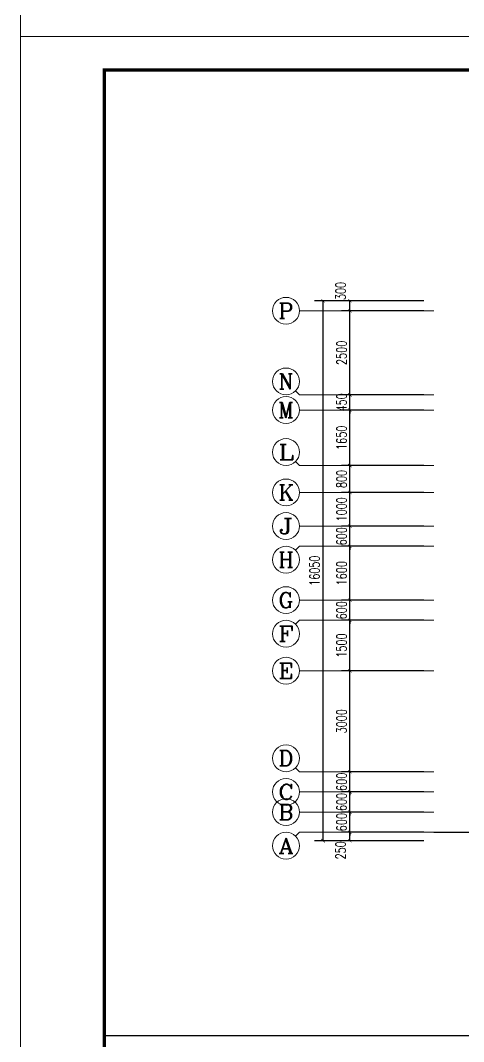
# Model space of a CAD drawing. Extents: x 3753737 to 4713801, y -857380 to 24339.
# Drawn here: x 4454946 to 4468131, y -718855 to -688502 of the extents above; entities that cross this region are included whole.
import ezdxf
from ezdxf.enums import TextEntityAlignment as Align

# ---------------------------------------------------------------- set-up
doc = ezdxf.new("R2010")
doc.units = 0
doc.header["$LTSCALE"] = 1000
doc.header["$MEASUREMENT"] = 0
doc.layers.get('0').update_dxf_attribs({"linetype": 'CONTINUOUS'})
doc.layers.get('Defpoints').update_dxf_attribs({"linetype": 'CONTINUOUS'})
doc.layers.add('!!电气', color=1, linetype='CONTINUOUS')
for name, color, linetype, lineweight in [('AXIS', 114, 'CONTINUOUS', 20), ('AXIS_TEXT', 7, 'CONTINUOUS', 20), ('图框', 147, 'CONTINUOUS', 20)]:
    doc.layers.add(name, color=color, linetype=linetype, lineweight=lineweight)
doc.styles.add('_TCH_AXIS', font='COMPLEX', dxfattribs={"bigfont": 'GBCBIG'})
doc.styles.add('_TCH_DIM_T3', font='SIMPLEX.shx', dxfattribs={"width": 0.705882, "bigfont": 'GBCBIG.shx'})
doc.styles.add('COMPLEX', font='COMPLEX')
doc.dimstyles.new('_TCH_ARCH&&100', dxfattribs={"dimtxt": 297.5, "dimasz": 100, "dimexe": 250, "dimexo": 300, "dimgap": 100, "dimtad": 1, "dimdec": 0, "dimzin": 0, "dimdsep": 46, "dimtxsty": '_TCH_DIM_T3', "dimblk": 'ARCHTICK', "dimcen": 0.09, "dimclrt": 7, "dimazin": 2, "dimtfac": 1, "dimtdec": 0, "dimtix": 1, "dimtmove": 2, "dimatfit": 3, "dimfxl": 1, "dimtolj": 1, "dimtzin": 0, "dimarcsym": 0})

# ---------------------------------------------------------------- blocks, each defined once
blk = doc.blocks.new('_ArchTick')
at = {"color": 0, "linetype": 'ByBlock', "const_width": 0.15}
blk.add_lwpolyline([(-0.5, -0.5), (0.5, 0.5)], dxfattribs=at)
blk = doc.blocks.new('*D632')
at = {"layer": 'AXIS', "color": 0, "lineweight": -2, "transparency": 16777216}
for p, q in [((-2300, 15800), (-5550, 15800)), ((-5300, -250), (-5300, 15800)), ((-2300, -250), (-5550, -250))]:
    blk.add_line(p, q, dxfattribs=at)
at = {"layer": 'Defpoints', "color": 0, "transparency": 16777216}
for p in [(-5300, 15800), (-2000, 15800), (-2000, -250)]:
    blk.add_point(p, dxfattribs=at)
at = {"layer": 'AXIS', "color": 0, "lineweight": -2, "transparency": 16777216, "xscale": 100, "yscale": 100, "zscale": 100}
for p, rotation in [((-5300, 15800), 90), ((-5300, -250), 270)]:
    blk.add_blockref('_ArchTick', p, dxfattribs=dict(at, rotation=rotation))
at = {"layer": 'AXIS', "color": 7, "transparency": 16777216, "insert": (-5549, 7775), "char_height": 297.5, "attachment_point": 5, "rotation": 90, "style": '_TCH_DIM_T3'}
blk.add_mtext('\\A1;16050', dxfattribs=at)
blk = doc.blocks.new('*D633')
at = {"layer": 'AXIS', "color": 0, "lineweight": -2, "transparency": 16777216}
for p, q in [((-2300, 0), (-4750, 0)), ((-2300, -250), (-4750, -250)), ((-4500, -250), (-4500, 0))]:
    blk.add_line(p, q, dxfattribs=at)
at = {"layer": 'Defpoints', "color": 0, "transparency": 16777216}
for p in [(-4500, 0), (-2000, 0), (-2000, -250)]:
    blk.add_point(p, dxfattribs=at)
at = {"layer": 'AXIS', "color": 0, "lineweight": -2, "transparency": 16777216, "xscale": 100, "yscale": 100, "zscale": 100}
for p, rotation in [((-4500, 0), 90), ((-4500, -250), 270)]:
    blk.add_blockref('_ArchTick', p, dxfattribs=dict(at, rotation=rotation))
at = {"layer": 'AXIS', "color": 7, "transparency": 16777216, "insert": (-4775, -539), "char_height": 297.5, "attachment_point": 5, "rotation": 90, "style": '_TCH_DIM_T3'}
blk.add_mtext('\\A1;250', dxfattribs=at)
blk = doc.blocks.new('*D634')
at = {"layer": 'AXIS', "color": 0, "lineweight": -2, "transparency": 16777216}
for p, q in [((-4500, 600), (-4500, 700)), ((-2300, 600), (-4750, 600)), ((-4500, 0), (-4500, 600)), ((-2300, 0), (-4750, 0)), ((-4500, 0), (-4500, -100))]:
    blk.add_line(p, q, dxfattribs=at)
at = {"layer": 'Defpoints', "color": 0, "transparency": 16777216}
for p in [(-4500, 600), (-2000, 600), (-2000, 0)]:
    blk.add_point(p, dxfattribs=at)
at = {"layer": 'AXIS', "color": 0, "lineweight": -2, "transparency": 16777216, "xscale": 100, "yscale": 100, "zscale": 100}
for p, rotation in [((-4500, 600), 270), ((-4500, 0), 90)]:
    blk.add_blockref('_ArchTick', p, dxfattribs=dict(at, rotation=rotation))
at = {"layer": 'AXIS', "color": 7, "transparency": 16777216, "insert": (-4748.75, 300), "char_height": 297.5, "attachment_point": 5, "rotation": 90, "style": '_TCH_DIM_T3'}
blk.add_mtext('\\A1;600', dxfattribs=at)
blk = doc.blocks.new('*D635')
at = {"layer": 'AXIS', "color": 0, "lineweight": -2, "transparency": 16777216}
for p, q in [((-4500, 1200), (-4500, 1300)), ((-2300, 1200), (-4750, 1200)), ((-4500, 600), (-4500, 1200)), ((-2300, 600), (-4750, 600)), ((-4500, 600), (-4500, 500))]:
    blk.add_line(p, q, dxfattribs=at)
at = {"layer": 'Defpoints', "color": 0, "transparency": 16777216}
for p in [(-4500, 1200), (-2000, 1200), (-2000, 600)]:
    blk.add_point(p, dxfattribs=at)
at = {"layer": 'AXIS', "color": 0, "lineweight": -2, "transparency": 16777216, "xscale": 100, "yscale": 100, "zscale": 100}
for p, rotation in [((-4500, 1200), 270), ((-4500, 600), 90)]:
    blk.add_blockref('_ArchTick', p, dxfattribs=dict(at, rotation=rotation))
at = {"layer": 'AXIS', "color": 7, "transparency": 16777216, "insert": (-4748.75, 900), "char_height": 297.5, "attachment_point": 5, "rotation": 90, "style": '_TCH_DIM_T3'}
blk.add_mtext('\\A1;600', dxfattribs=at)
blk = doc.blocks.new('*D636')
at = {"layer": 'AXIS', "color": 0, "lineweight": -2, "transparency": 16777216}
for p, q in [((-4500, 1800), (-4500, 1900)), ((-2300, 1800), (-4750, 1800)), ((-4500, 1200), (-4500, 1800)), ((-2300, 1200), (-4750, 1200)), ((-4500, 1200), (-4500, 1100))]:
    blk.add_line(p, q, dxfattribs=at)
at = {"layer": 'Defpoints', "color": 0, "transparency": 16777216}
for p in [(-4500, 1800), (-2000, 1800), (-2000, 1200)]:
    blk.add_point(p, dxfattribs=at)
at = {"layer": 'AXIS', "color": 0, "lineweight": -2, "transparency": 16777216, "xscale": 100, "yscale": 100, "zscale": 100}
for p, rotation in [((-4500, 1800), 270), ((-4500, 1200), 90)]:
    blk.add_blockref('_ArchTick', p, dxfattribs=dict(at, rotation=rotation))
at = {"layer": 'AXIS', "color": 7, "transparency": 16777216, "insert": (-4748.75, 1500), "char_height": 297.5, "attachment_point": 5, "rotation": 90, "style": '_TCH_DIM_T3'}
blk.add_mtext('\\A1;600', dxfattribs=at)
blk = doc.blocks.new('*D637')
at = {"layer": 'AXIS', "color": 0, "lineweight": -2, "transparency": 16777216}
for p, q in [((-2300, 4800), (-4750, 4800)), ((-4500, 1800), (-4500, 4800)), ((-2300, 1800), (-4750, 1800))]:
    blk.add_line(p, q, dxfattribs=at)
at = {"layer": 'Defpoints', "color": 0, "transparency": 16777216}
for p in [(-4500, 4800), (-2000, 4800), (-2000, 1800)]:
    blk.add_point(p, dxfattribs=at)
at = {"layer": 'AXIS', "color": 0, "lineweight": -2, "transparency": 16777216, "xscale": 100, "yscale": 100, "zscale": 100}
for p, rotation in [((-4500, 4800), 90), ((-4500, 1800), 270)]:
    blk.add_blockref('_ArchTick', p, dxfattribs=dict(at, rotation=rotation))
at = {"layer": 'AXIS', "color": 7, "transparency": 16777216, "insert": (-4749, 3300), "char_height": 297.5, "attachment_point": 5, "rotation": 90, "style": '_TCH_DIM_T3'}
blk.add_mtext('\\A1;3000', dxfattribs=at)
blk = doc.blocks.new('*D638')
at = {"layer": 'AXIS', "color": 0, "lineweight": -2, "transparency": 16777216}
for p, q in [((-2300, 6300), (-4750, 6300)), ((-4500, 4800), (-4500, 6300)), ((-2300, 4800), (-4750, 4800))]:
    blk.add_line(p, q, dxfattribs=at)
at = {"layer": 'Defpoints', "color": 0, "transparency": 16777216}
for p in [(-4500, 6300), (-2000, 6300), (-2000, 4800)]:
    blk.add_point(p, dxfattribs=at)
at = {"layer": 'AXIS', "color": 0, "lineweight": -2, "transparency": 16777216, "xscale": 100, "yscale": 100, "zscale": 100}
for p, rotation in [((-4500, 6300), 90), ((-4500, 4800), 270)]:
    blk.add_blockref('_ArchTick', p, dxfattribs=dict(at, rotation=rotation))
at = {"layer": 'AXIS', "color": 7, "transparency": 16777216, "insert": (-4749, 5550), "char_height": 297.5, "attachment_point": 5, "rotation": 90, "style": '_TCH_DIM_T3'}
blk.add_mtext('\\A1;1500', dxfattribs=at)
blk = doc.blocks.new('*D639')
at = {"layer": 'AXIS', "color": 0, "lineweight": -2, "transparency": 16777216}
for p, q in [((-4500, 6900), (-4500, 7000)), ((-2300, 6900), (-4750, 6900)), ((-4500, 6300), (-4500, 6900)), ((-2300, 6300), (-4750, 6300)), ((-4500, 6300), (-4500, 6200))]:
    blk.add_line(p, q, dxfattribs=at)
at = {"layer": 'Defpoints', "color": 0, "transparency": 16777216}
for p in [(-4500, 6900), (-2000, 6900), (-2000, 6300)]:
    blk.add_point(p, dxfattribs=at)
at = {"layer": 'AXIS', "color": 0, "lineweight": -2, "transparency": 16777216, "xscale": 100, "yscale": 100, "zscale": 100}
for p, rotation in [((-4500, 6900), 270), ((-4500, 6300), 90)]:
    blk.add_blockref('_ArchTick', p, dxfattribs=dict(at, rotation=rotation))
at = {"layer": 'AXIS', "color": 7, "transparency": 16777216, "insert": (-4749, 6600), "char_height": 297.5, "attachment_point": 5, "rotation": 90, "style": '_TCH_DIM_T3'}
blk.add_mtext('\\A1;600', dxfattribs=at)
blk = doc.blocks.new('*D640')
at = {"layer": 'AXIS', "color": 0, "lineweight": -2, "transparency": 16777216}
for p, q in [((-2300, 8500), (-4750, 8500)), ((-4500, 6900), (-4500, 8500)), ((-2300, 6900), (-4750, 6900))]:
    blk.add_line(p, q, dxfattribs=at)
at = {"layer": 'Defpoints', "color": 0, "transparency": 16777216}
for p in [(-4500, 8500), (-2000, 8500), (-2000, 6900)]:
    blk.add_point(p, dxfattribs=at)
at = {"layer": 'AXIS', "color": 0, "lineweight": -2, "transparency": 16777216, "xscale": 100, "yscale": 100, "zscale": 100}
for p, rotation in [((-4500, 8500), 90), ((-4500, 6900), 270)]:
    blk.add_blockref('_ArchTick', p, dxfattribs=dict(at, rotation=rotation))
at = {"layer": 'AXIS', "color": 7, "transparency": 16777216, "insert": (-4749, 7700), "char_height": 297.5, "attachment_point": 5, "rotation": 90, "style": '_TCH_DIM_T3'}
blk.add_mtext('\\A1;1600', dxfattribs=at)
blk = doc.blocks.new('*D641')
at = {"layer": 'AXIS', "color": 0, "lineweight": -2, "transparency": 16777216}
for p, q in [((-4500, 9100), (-4500, 9200)), ((-2300, 9100), (-4750, 9100)), ((-4500, 8500), (-4500, 9100)), ((-2300, 8500), (-4750, 8500)), ((-4500, 8500), (-4500, 8400))]:
    blk.add_line(p, q, dxfattribs=at)
at = {"layer": 'Defpoints', "color": 0, "transparency": 16777216}
for p in [(-4500, 9100), (-2000, 9100), (-2000, 8500)]:
    blk.add_point(p, dxfattribs=at)
at = {"layer": 'AXIS', "color": 0, "lineweight": -2, "transparency": 16777216, "xscale": 100, "yscale": 100, "zscale": 100}
for p, rotation in [((-4500, 9100), 270), ((-4500, 8500), 90)]:
    blk.add_blockref('_ArchTick', p, dxfattribs=dict(at, rotation=rotation))
at = {"layer": 'AXIS', "color": 7, "transparency": 16777216, "insert": (-4749, 8800), "char_height": 297.5, "attachment_point": 5, "rotation": 90, "style": '_TCH_DIM_T3'}
blk.add_mtext('\\A1;600', dxfattribs=at)
blk = doc.blocks.new('*D642')
at = {"layer": 'AXIS', "color": 0, "lineweight": -2, "transparency": 16777216}
for p, q in [((-2300, 10100), (-4750, 10100)), ((-4500, 9100), (-4500, 10100)), ((-2300, 9100), (-4750, 9100))]:
    blk.add_line(p, q, dxfattribs=at)
at = {"layer": 'Defpoints', "color": 0, "transparency": 16777216}
for p in [(-4500, 10100), (-2000, 10100), (-2000, 9100)]:
    blk.add_point(p, dxfattribs=at)
at = {"layer": 'AXIS', "color": 0, "lineweight": -2, "transparency": 16777216, "xscale": 100, "yscale": 100, "zscale": 100}
for p, rotation in [((-4500, 10100), 90), ((-4500, 9100), 270)]:
    blk.add_blockref('_ArchTick', p, dxfattribs=dict(at, rotation=rotation))
at = {"layer": 'AXIS', "color": 7, "transparency": 16777216, "insert": (-4749, 9600), "char_height": 297.5, "attachment_point": 5, "rotation": 90, "style": '_TCH_DIM_T3'}
blk.add_mtext('\\A1;1000', dxfattribs=at)
blk = doc.blocks.new('*D643')
at = {"layer": 'AXIS', "color": 0, "lineweight": -2, "transparency": 16777216}
for p, q in [((-2300, 10900), (-4750, 10900)), ((-4500, 10100), (-4500, 10900)), ((-2300, 10100), (-4750, 10100))]:
    blk.add_line(p, q, dxfattribs=at)
at = {"layer": 'Defpoints', "color": 0, "transparency": 16777216}
for p in [(-4500, 10900), (-2000, 10900), (-2000, 10100)]:
    blk.add_point(p, dxfattribs=at)
at = {"layer": 'AXIS', "color": 0, "lineweight": -2, "transparency": 16777216, "xscale": 100, "yscale": 100, "zscale": 100}
for p, rotation in [((-4500, 10900), 90), ((-4500, 10100), 270)]:
    blk.add_blockref('_ArchTick', p, dxfattribs=dict(at, rotation=rotation))
at = {"layer": 'AXIS', "color": 7, "transparency": 16777216, "insert": (-4749, 10500), "char_height": 297.5, "attachment_point": 5, "rotation": 90, "style": '_TCH_DIM_T3'}
blk.add_mtext('\\A1;800', dxfattribs=at)
blk = doc.blocks.new('*D644')
at = {"layer": 'AXIS', "color": 0, "lineweight": -2, "transparency": 16777216}
for p, q in [((-2300, 12550), (-4750, 12550)), ((-4500, 10900), (-4500, 12550)), ((-2300, 10900), (-4750, 10900))]:
    blk.add_line(p, q, dxfattribs=at)
at = {"layer": 'Defpoints', "color": 0, "transparency": 16777216}
for p in [(-4500, 12550), (-2000, 12550), (-2000, 10900)]:
    blk.add_point(p, dxfattribs=at)
at = {"layer": 'AXIS', "color": 0, "lineweight": -2, "transparency": 16777216, "xscale": 100, "yscale": 100, "zscale": 100}
for p, rotation in [((-4500, 12550), 90), ((-4500, 10900), 270)]:
    blk.add_blockref('_ArchTick', p, dxfattribs=dict(at, rotation=rotation))
at = {"layer": 'AXIS', "color": 7, "transparency": 16777216, "insert": (-4749, 11725), "char_height": 297.5, "attachment_point": 5, "rotation": 90, "style": '_TCH_DIM_T3'}
blk.add_mtext('\\A1;1650', dxfattribs=at)
blk = doc.blocks.new('*D645')
at = {"layer": 'AXIS', "color": 0, "lineweight": -2, "transparency": 16777216}
for p, q in [((-4500, 13000), (-4500, 13100)), ((-2300, 13000), (-4750, 13000)), ((-4500, 12550), (-4500, 13000)), ((-2300, 12550), (-4750, 12550)), ((-4500, 12550), (-4500, 12450))]:
    blk.add_line(p, q, dxfattribs=at)
at = {"layer": 'Defpoints', "color": 0, "transparency": 16777216}
for p in [(-4500, 13000), (-2000, 13000), (-2000, 12550)]:
    blk.add_point(p, dxfattribs=at)
at = {"layer": 'AXIS', "color": 0, "lineweight": -2, "transparency": 16777216, "xscale": 100, "yscale": 100, "zscale": 100}
for p, rotation in [((-4500, 13000), 270), ((-4500, 12550), 90)]:
    blk.add_blockref('_ArchTick', p, dxfattribs=dict(at, rotation=rotation))
at = {"layer": 'AXIS', "color": 7, "transparency": 16777216, "insert": (-4749, 12775), "char_height": 297.5, "attachment_point": 5, "rotation": 90, "style": '_TCH_DIM_T3'}
blk.add_mtext('\\A1;450', dxfattribs=at)
blk = doc.blocks.new('*D646')
at = {"layer": 'AXIS', "color": 0, "lineweight": -2, "transparency": 16777216}
for p, q in [((-2300, 15500), (-4750, 15500)), ((-4500, 13000), (-4500, 15500)), ((-2300, 13000), (-4750, 13000))]:
    blk.add_line(p, q, dxfattribs=at)
at = {"layer": 'Defpoints', "color": 0, "transparency": 16777216}
for p in [(-4500, 15500), (-2000, 15500), (-2000, 13000)]:
    blk.add_point(p, dxfattribs=at)
at = {"layer": 'AXIS', "color": 0, "lineweight": -2, "transparency": 16777216, "xscale": 100, "yscale": 100, "zscale": 100}
for p, rotation in [((-4500, 15500), 90), ((-4500, 13000), 270)]:
    blk.add_blockref('_ArchTick', p, dxfattribs=dict(at, rotation=rotation))
at = {"layer": 'AXIS', "color": 7, "transparency": 16777216, "insert": (-4749, 14250), "char_height": 297.5, "attachment_point": 5, "rotation": 90, "style": '_TCH_DIM_T3'}
blk.add_mtext('\\A1;2500', dxfattribs=at)
blk = doc.blocks.new('*D647')
at = {"layer": 'AXIS', "color": 0, "lineweight": -2, "transparency": 16777216}
for p, q in [((-2300, 15800), (-4750, 15800)), ((-4500, 15500), (-4500, 15800)), ((-2300, 15500), (-4750, 15500))]:
    blk.add_line(p, q, dxfattribs=at)
at = {"layer": 'Defpoints', "color": 0, "transparency": 16777216}
for p in [(-4500, 15800), (-2000, 15800), (-2000, 15500)]:
    blk.add_point(p, dxfattribs=at)
at = {"layer": 'AXIS', "color": 0, "lineweight": -2, "transparency": 16777216, "xscale": 100, "yscale": 100, "zscale": 100}
for p, rotation in [((-4500, 15800), 90), ((-4500, 15500), 270)]:
    blk.add_blockref('_ArchTick', p, dxfattribs=dict(at, rotation=rotation))
at = {"layer": 'AXIS', "color": 7, "transparency": 16777216, "insert": (-4775, 16089), "char_height": 297.5, "attachment_point": 5, "rotation": 90, "style": '_TCH_DIM_T3'}
blk.add_mtext('\\A1;300', dxfattribs=at)
blk = doc.blocks.new('_AXISO')
blk.add_circle((0, 0), 0.5)
at = {"layer": 'AXIS_TEXT', "style": 'COMPLEX', "width": 1.041667}
blk.add_attdef('A', text='', height=0.56, dxfattribs=at).set_placement((-0.25, -0.28), (0.25, -0.28), align=Align.FIT)
blk = doc.blocks.new('A$C5F341E43')
at = {"layer": '!!电气'}
blk.add_line((-2000, 0), (117.2, 0), dxfattribs=at)
at = {"layer": 'AXIS'}
for p, q in [((-2000, 15500), (-6000, 15500)), ((-6117.2, 13117.2), (-6000, 13000)), ((-2000, 13000), (-6000, 13000)), ((-2000, 12550), (-6000, 12550)), ((-6117.2, 11017.2), (-6000, 10900)), ((-2000, 10900), (-6000, 10900)), ((-2000, 10100), (-6000, 10100)), ((-2000, 9100), (-6000, 9100)), ((-6117.2, 8383.1), (-6000, 8500.3)), ((-2000, 8500.3), (-6000, 8500.3)), ((-2000, 6900), (-6000, 6900)), ((-6117.2, 6182.8), (-6000, 6300)), ((-2000, 6300), (-6000, 6300)), ((-2000, 4800), (-6000, 4800)), ((-6117.2, 1917.2), (-6000, 1800)), ((-2000, 1800), (-6000, 1800)), ((-2000, 1200), (-6000, 1200)), ((-2000, 600), (-6000, 600)), ((-6117.2, -117.2), (-6000, 0)), ((-2000, 0), (-6000, 0))]:
    blk.add_line(p, q, dxfattribs=at)
ref = blk.add_blockref('_AXISO', (-6400, 15500), dxfattribs=dict(at, xscale=800, yscale=800, zscale=800))
ref.add_attrib('A', 'P', dxfattribs={"layer": 'AXIS_TEXT', "height": 452.5, "style": '_TCH_AXIS', "width": 1.235294}).set_placement((-6626.3, 15273.7), (-6173.7, 15273.7), align=Align.FIT)
ref = blk.add_blockref('_AXISO', (-6400, 13400), dxfattribs=dict(at, xscale=800, yscale=800, zscale=800))
ref.add_attrib('A', 'N', dxfattribs={"layer": 'AXIS_TEXT', "height": 452.5, "style": '_TCH_AXIS', "width": 1.105263}).set_placement((-6626.3, 13173.7), (-6173.7, 13173.7), align=Align.FIT)
ref = blk.add_blockref('_AXISO', (-6400, 12550), dxfattribs=dict(at, xscale=800, yscale=800, zscale=800))
ref.add_attrib('A', 'M', dxfattribs={"layer": 'AXIS_TEXT', "height": 452.5, "style": '_TCH_AXIS'}).set_placement((-6626.3, 12323.7), (-6173.7, 12323.7), align=Align.FIT)
ref = blk.add_blockref('_AXISO', (-6400, 11300), dxfattribs=dict(at, xscale=800, yscale=800, zscale=800))
ref.add_attrib('A', 'L', dxfattribs={"layer": 'AXIS_TEXT', "height": 452.5, "style": '_TCH_AXIS', "width": 1.4}).set_placement((-6626.3, 11073.7), (-6173.7, 11073.7), align=Align.FIT)
ref = blk.add_blockref('_AXISO', (-6400, 10100), dxfattribs=dict(at, xscale=800, yscale=800, zscale=800))
ref.add_attrib('A', 'K', dxfattribs={"layer": 'AXIS_TEXT', "height": 452.5, "style": '_TCH_AXIS', "width": 1.105263}).set_placement((-6626.3, 9873.7), (-6173.7, 9873.7), align=Align.FIT)
ref = blk.add_blockref('_AXISO', (-6400, 9100), dxfattribs=dict(at, xscale=800, yscale=800, zscale=800))
ref.add_attrib('A', 'J', dxfattribs={"layer": 'AXIS_TEXT', "height": 452.5, "style": '_TCH_AXIS', "width": 1.909091}).set_placement((-6626.3, 8873.7), (-6173.7, 8873.7), align=Align.FIT)
ref = blk.add_blockref('_AXISO', (-6400, 8100.3), dxfattribs=dict(at, xscale=800, yscale=800, zscale=800))
ref.add_attrib('A', 'H', dxfattribs={"layer": 'AXIS_TEXT', "height": 452.5, "style": '_TCH_AXIS', "width": 1.05}).set_placement((-6626.3, 7874), (-6173.7, 7874), align=Align.FIT)
ref = blk.add_blockref('_AXISO', (-6400, 6900), dxfattribs=dict(at, xscale=800, yscale=800, zscale=800))
ref.add_attrib('A', 'G', dxfattribs={"layer": 'AXIS_TEXT', "height": 452.5, "style": '_TCH_AXIS', "width": 1.166667}).set_placement((-6626.3, 6673.7), (-6173.7, 6673.7), align=Align.FIT)
ref = blk.add_blockref('_AXISO', (-6400, 5900), dxfattribs=dict(at, xscale=800, yscale=800, zscale=800))
ref.add_attrib('A', 'F', dxfattribs={"layer": 'AXIS_TEXT', "height": 452.5, "style": '_TCH_AXIS', "width": 1.3125}).set_placement((-6626.3, 5673.7), (-6173.7, 5673.7), align=Align.FIT)
ref = blk.add_blockref('_AXISO', (-6400, 4800), dxfattribs=dict(at, xscale=800, yscale=800, zscale=800))
ref.add_attrib('A', 'E', dxfattribs={"layer": 'AXIS_TEXT', "height": 452.5, "style": '_TCH_AXIS', "width": 1.3125}).set_placement((-6626.3, 4573.7), (-6173.7, 4573.7), align=Align.FIT)
ref = blk.add_blockref('_AXISO', (-6400, 2200), dxfattribs=dict(at, xscale=800, yscale=800, zscale=800))
ref.add_attrib('A', 'D', dxfattribs={"layer": 'AXIS_TEXT', "height": 452.5, "style": '_TCH_AXIS', "width": 1.235294}).set_placement((-6626.3, 1973.7), (-6173.7, 1973.7), align=Align.FIT)
ref = blk.add_blockref('_AXISO', (-6400, 1200), dxfattribs=dict(at, xscale=800, yscale=800, zscale=800))
ref.add_attrib('A', 'C', dxfattribs={"layer": 'AXIS_TEXT', "height": 452.5, "style": '_TCH_AXIS', "width": 1.4}).set_placement((-6626.3, 973.7), (-6173.7, 973.7), align=Align.FIT)
ref = blk.add_blockref('_AXISO', (-6400, 600), dxfattribs=dict(at, xscale=800, yscale=800, zscale=800))
ref.add_attrib('A', 'B', dxfattribs={"layer": 'AXIS_TEXT', "height": 452.5, "style": '_TCH_AXIS', "width": 1.235294}).set_placement((-6626.3, 373.7), (-6173.7, 373.7), align=Align.FIT)
ref = blk.add_blockref('_AXISO', (-6400, -400), dxfattribs=dict(at, xscale=800, yscale=800, zscale=800))
ref.add_attrib('A', 'A', dxfattribs={"layer": 'AXIS_TEXT', "height": 452.5, "style": '_TCH_AXIS', "width": 1.166667}).set_placement((-6626.3, -626.3), (-6173.7, -626.3), align=Align.FIT)
for base, p1, p2, text, picture, middle in [((-4500, 15800), (-2000, 15500), (-2000, 15800), '300', '*D647', (-4775, 16089)), ((-4500, 0), (-2000, -250), (-2000, 0), '250', '*D633', (-4775, -539))]:
    dim = blk.add_linear_dim(base=base, p1=p1, p2=p2, angle=90, text=text, dimstyle='_TCH_ARCH&&100', dxfattribs=at)
    dim.commit()
    dim.dimension.update_dxf_attribs({"geometry": picture, "text_midpoint": middle, "dimtype": 129})
for p1, p2, distance, text, picture, middle in [((-2000, -250), (-2000, 15800), 3300, '16050', '*D632', (-5548.8, 7775)), ((-2000, 13000), (-2000, 15500), 2500, '2500', '*D646', (-4748.8, 14250)), ((-2000, 12550), (-2000, 13000), 2500, '450', '*D645', (-4748.8, 12775)), ((-2000, 10900), (-2000, 12550), 2500, '1650', '*D644', (-4748.8, 11725)), ((-2000, 10100), (-2000, 10900), 2500, '800', '*D643', (-4748.8, 10500)), ((-2000, 9100), (-2000, 10100), 2500, '1000', '*D642', (-4748.8, 9600)), ((-2000, 8500.3), (-2000, 9100), 2500, '600', '*D641', (-4748.8, 8800.1)), ((-2000, 6900), (-2000, 8500.3), 2500, '1600', '*D640', (-4748.8, 7700.1)), ((-2000, 6300), (-2000, 6900), 2500, '600', '*D639', (-4748.8, 6600)), ((-2000, 4800), (-2000, 6300), 2500, '1500', '*D638', (-4748.8, 5550)), ((-2000, 1800), (-2000, 4800), 2500, '3000', '*D637', (-4748.8, 3300)), ((-2000, 1200), (-2000, 1800), 2500, '600', '*D636', (-4748.8, 1500)), ((-2000, 600), (-2000, 1200), 2500, '600', '*D635', (-4748.8, 900)), ((-2000, 0), (-2000, 600), 2500, '600', '*D634', (-4748.8, 300))]:
    dim = blk.add_aligned_dim(p1=p1, p2=p2, distance=distance, text=text, dimstyle='_TCH_ARCH&&100', dxfattribs=at)
    dim.commit()
    dim.dimension.update_dxf_attribs({"geometry": picture, "text_midpoint": middle})

msp = doc.modelspace()

# ---------------------------------------------------------------- linework, layer by layer
at = {"layer": '!!电气', "color": 252}
msp.add_line((4457446.2, -718677.2), (4531051.1, -718677.2), dxfattribs=at)
at = {"layer": '图框'}
for points in [[(4454946.2, -629577.2), (4539046.2, -629577.2), (4539046.2, -688977.2), (4454946.2, -688977.2)], [(4454946.2, -688977.2), (4539046.2, -688977.2), (4539046.2, -748377.2), (4454946.2, -748377.2)], [(4454946.2, -688977.2), (4539046.2, -688977.2), (4539046.2, -748377.2), (4454946.2, -748377.2)]]:
    msp.add_lwpolyline(points, close=True, dxfattribs=at)
at = {"layer": '图框', "const_width": 100}
msp.add_lwpolyline([(4538046.2, -747377.2), (4538046.2, -689977.2), (4457446.2, -689977.2), (4457446.2, -747377.2)], close=True, dxfattribs=at)

# ---------------------------------------------------------------- block references
at = {"layer": '!!电气'}
msp.add_blockref('A$C5F341E43', (4469248.6, -712633.8), dxfattribs=at)

doc.saveas('drawing.dxf')
